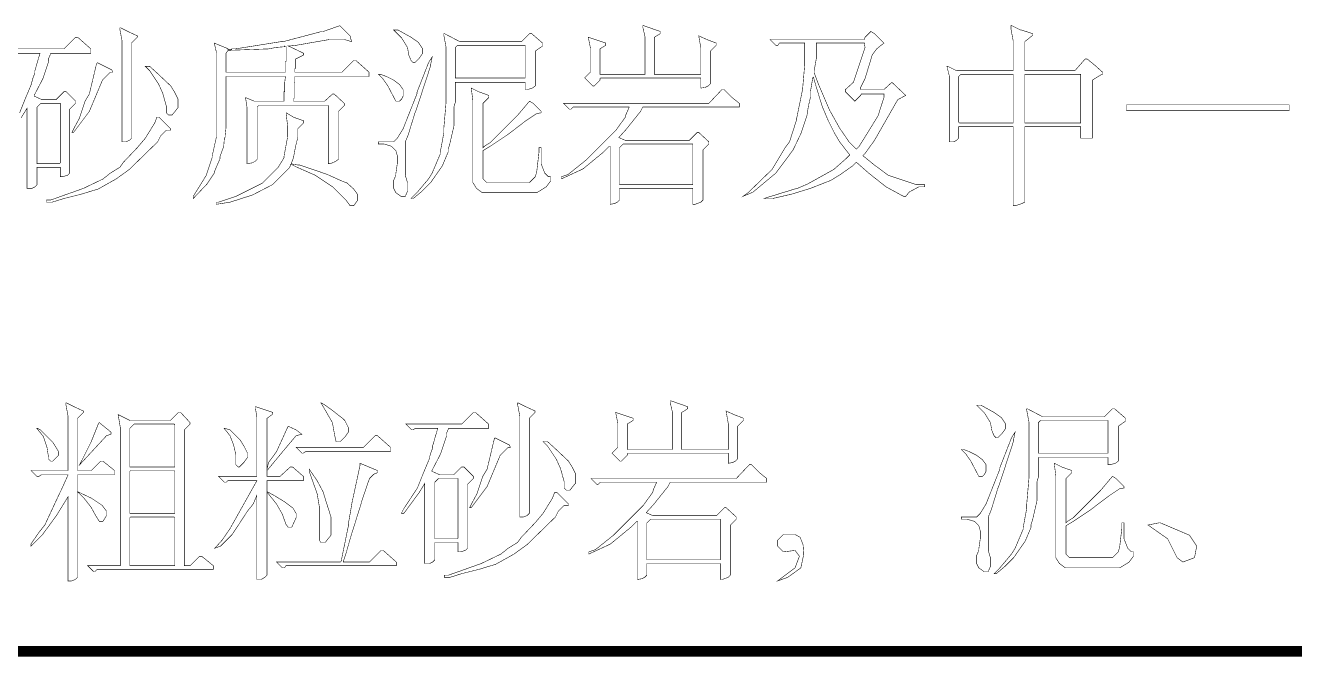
# Model space of a CAD drawing. Extents: x 94 to 452, y -72 to 1042.
# Drawn here: x 272.98 to 296.97, y 557.01 to 568.94 of the extents above; entities that cross this region are included whole.
import ezdxf

# ---------------------------------------------------------------- set-up
doc = ezdxf.new("R2010")
doc.units = 0
doc.header["$MEASUREMENT"] = 0
doc.layers.add('TREE_LAYER', color=7, linetype='Continuous')

msp = doc.modelspace()

# ---------------------------------------------------------------- linework, layer by layer
at = {"layer": 'TREE_LAYER'}
for points, const_width, elevation in [([(274.781534, 568.890784), (274.767809, 568.890784), (274.767809, 568.863333), (274.808985, 568.643725), (274.808985, 566.735882), (274.877613, 566.735882), (274.94624, 566.763333), (274.987417, 566.804509), (274.987417, 568.602548), (275.097221, 568.712352), (275.097221, 568.739803), (274.918789, 568.822156), (274.781534, 568.890784), (274.781534, 568.890784)], 0.01, 30), ([(278.926633, 568.93196), (278.610946, 568.822156), (278.583495, 568.822156), (277.856044, 568.629999), (277.814868, 568.629999), (276.950162, 568.492744), (276.881534, 568.492744), (276.881534, 568.479019), (276.812907, 568.479019), (276.812907, 568.492744), (276.785456, 568.50647), (276.552123, 568.602548), (276.593299, 568.424117), (276.593299, 566.83196), (276.510946, 566.461372), (276.510946, 566.433921), (276.401142, 566.104509), (276.291338, 565.926078), (276.154084, 565.70647), (276.154084, 565.665294), (276.414868, 565.939803), (276.552123, 566.145686), (276.565848, 566.200588), (276.661927, 566.420195), (276.661927, 566.461372), (276.730554, 566.653529), (276.74428, 566.818235), (276.758005, 566.818235), (276.758005, 566.859411), (276.771731, 566.982941), (276.771731, 567.971176), (276.771731, 567.971176), (277.883495, 567.971176), (277.897221, 567.971176), (277.883495, 567.861372), (277.883495, 567.861372), (277.883495, 567.765294), (277.883495, 567.765294), (277.883495, 567.682941), (277.86977, 567.682941), (277.86977, 567.586862), (277.86977, 567.586862), (277.86977, 567.504509), (277.86977, 567.504509), (277.307025, 567.504509), (277.142319, 567.573137), (277.16977, 567.394705), (277.16977, 566.324117), (277.265848, 566.337843), (277.32075, 566.365294), (277.361927, 566.40647), (277.361927, 567.394705), (277.389378, 567.422156), (278.707025, 567.422156), (278.707025, 567.422156), (278.707025, 566.324117), (278.748201, 566.324117), (278.84428, 566.365294), (278.899182, 566.40647), (278.899182, 567.312352), (279.008985, 567.422156), (279.008985, 567.463333), (278.816829, 567.641764), (278.789378, 567.641764), (278.638397, 567.504509), (278.061927, 567.504509), (278.048201, 567.504509), (278.048201, 567.545686), (278.061927, 567.559411), (278.061927, 567.65549), (278.061927, 567.65549), (278.061927, 567.751568), (278.061927, 567.751568), (278.061927, 567.847646), (278.075652, 567.861372), (278.075652, 567.971176), (278.075652, 567.971176), (279.475652, 567.971176), (279.475652, 568.053529), (279.228593, 568.273137), (279.187417, 568.273137), (278.967809, 568.053529), (278.089378, 568.053529), (278.075652, 568.053529), (278.075652, 568.122156), (278.089378, 568.122156), (278.089378, 568.300588), (278.226633, 568.369215), (278.240358, 568.382941), (278.240358, 568.410392), (277.952123, 568.547646), (277.979574, 568.547646), (278.103103, 568.561372), (278.734476, 568.671176), (279.008985, 568.671176), (279.14624, 568.629999), (279.118789, 568.739803), (278.926633, 568.93196), (278.926633, 568.93196)], 0.01, 30), ([(280.024672, 568.849607), (279.942319, 568.849607), (280.093299, 568.698627), (280.203103, 568.520195), (280.230554, 568.369215), (280.271731, 568.273137), (280.312907, 568.23196), (280.340358, 568.23196), (280.422711, 568.314313), (280.491338, 568.410392), (280.491338, 568.492744), (280.408985, 568.616274), (280.271731, 568.712352), (280.024672, 568.849607), (280.024672, 568.849607)], 0.01, 30), ([(280.903103, 568.78098), (280.889378, 568.78098), (280.889378, 568.753529), (280.930554, 568.533921), (280.930554, 567.463333), (280.889378, 566.982941), (280.889378, 566.900588), (280.82075, 566.529999), (280.82075, 566.502548), (280.66977, 566.145686), (280.601142, 566.035882), (280.381534, 565.775097), (280.271731, 565.665294), (280.312907, 565.665294), (280.477613, 565.802548), (280.642319, 565.967254), (280.861927, 566.282941), (280.971731, 566.543725), (280.971731, 566.598627), (280.999182, 566.68098), (281.040358, 566.859411), (281.081534, 567.037843), (281.081534, 567.394705), (281.108985, 567.490784), (281.108985, 567.861372), (281.122711, 567.861372), (282.426633, 567.861372), (282.426633, 567.861372), (282.426633, 567.724117), (282.467809, 567.724117), (282.563887, 567.751568), (282.618789, 567.792744), (282.618789, 568.451568), (282.756044, 568.547646), (282.756044, 568.561372), (282.756044, 568.602548), (282.550162, 568.78098), (282.508985, 568.78098), (282.358005, 568.629999), (281.191338, 568.629999), (280.903103, 568.78098), (280.903103, 568.78098)], 0.01, 30), ([(284.663887, 568.93196), (284.650162, 568.93196), (284.650162, 568.904509), (284.691338, 568.726078), (284.691338, 568.012352), (284.677613, 568.012352), (283.854084, 568.012352), (283.840358, 568.012352), (283.840358, 568.492744), (283.950162, 568.561372), (283.950162, 568.561372), (283.950162, 568.602548), (283.62075, 568.712352), (283.661927, 568.50647), (283.661927, 568.053529), (283.552123, 567.943725), (283.703103, 567.792744), (283.730554, 567.792744), (283.840358, 567.902548), (283.840358, 567.929999), (283.854084, 567.943725), (285.748201, 567.943725), (285.748201, 567.929999), (285.748201, 567.751568), (285.830554, 567.765294), (285.885456, 567.792744), (285.926633, 567.833921), (285.926633, 568.451568), (286.036436, 568.561372), (286.036436, 568.602548), (285.858005, 568.671176), (285.707025, 568.739803), (285.748201, 568.50647), (285.748201, 568.012352), (285.748201, 568.012352), (284.86977, 568.012352), (284.86977, 568.012352), (284.86977, 568.712352), (284.979574, 568.78098), (284.979574, 568.78098), (284.979574, 568.822156), (284.663887, 568.93196), (284.663887, 568.93196)], 0.01, 30), ([(288.959966, 568.822156), (288.850162, 568.712352), (288.836436, 568.671176), (287.052123, 568.671176), (287.161927, 568.561372), (287.203103, 568.561372), (287.230554, 568.602548), (287.710946, 568.602548), (287.710946, 568.588823), (287.710946, 568.204509), (287.66977, 567.724117), (287.559966, 567.188823), (287.559966, 567.161372), (287.422711, 566.735882), (287.340358, 566.626078), (287.093299, 566.214313), (286.640358, 565.775097), (286.54428, 565.70647), (286.708985, 565.775097), (286.736436, 565.788823), (287.148201, 566.13196), (287.175652, 566.159411), (287.491338, 566.584901), (287.642319, 566.900588), (287.752123, 567.229999), (287.779574, 567.408431), (287.82075, 567.586862), (287.82075, 567.696666), (287.861927, 567.943725), (287.875652, 567.95745), (287.930554, 567.765294), (288.040358, 567.408431), (288.150162, 567.147646), (288.273691, 566.900588), (288.36977, 566.735882), (288.561927, 566.488823), (288.493299, 566.420195), (288.259966, 566.214313), (287.765848, 565.939803), (287.573691, 565.85745), (287.518789, 565.843725), (286.983495, 565.679019), (286.942319, 565.665294), (287.107025, 565.665294), (287.463887, 565.747646), (287.82075, 565.85745), (288.205064, 566.008431), (288.383495, 566.118235), (288.616829, 566.282941), (288.685456, 566.351568), (288.918789, 566.145686), (289.248201, 565.884901), (289.577613, 565.70647), (289.618789, 565.70647), (289.687417, 565.788823), (289.865848, 565.884901), (289.975652, 565.884901), (289.975652, 565.926078), (289.824672, 565.926078), (289.289378, 566.104509), (289.028593, 566.296666), (288.808985, 566.475097), (288.850162, 566.516274), (289.028593, 566.763333), (289.467809, 567.53196), (289.618789, 567.614313), (289.358005, 567.861372), (289.207025, 567.724117), (288.781534, 567.724117), (288.767809, 567.724117), (288.767809, 567.765294), (288.850162, 567.929999), (288.987417, 568.382941), (289.06977, 568.492744), (289.207025, 568.602548), (289.028593, 568.78098), (288.959966, 568.822156), (288.959966, 568.822156)], 0.01, 30), ([(291.622711, 568.93196), (291.608985, 568.93196), (291.608985, 568.863333), (291.650162, 568.643725), (291.650162, 568.094705), (291.650162, 568.08098), (290.579574, 568.08098), (290.414868, 568.163333), (290.401142, 568.163333), (290.401142, 568.149607), (290.442319, 567.984901), (290.442319, 566.735882), (290.524672, 566.735882), (290.579574, 566.763333), (290.62075, 566.804509), (290.62075, 567.024117), (290.634476, 567.024117), (291.650162, 567.024117), (291.650162, 567.024117), (291.650162, 565.528039), (291.691338, 565.528039), (291.814868, 565.569215), (291.86977, 565.596666), (291.86977, 567.024117), (291.86977, 567.024117), (292.926633, 567.024117), (292.926633, 567.024117), (292.926633, 566.804509), (293.14624, 566.804509), (293.14624, 567.902548), (293.324672, 568.012352), (293.338397, 568.012352), (293.338397, 568.053529), (293.201142, 568.177058), (293.050162, 568.300588), (293.008985, 568.300588), (292.816829, 568.08098), (291.86977, 568.08098), (291.86977, 568.094705), (291.86977, 568.629999), (292.007025, 568.739803), (292.02075, 568.739803), (292.02075, 568.78098), (291.801142, 568.849607), (291.787417, 568.849607), (291.622711, 568.93196), (291.622711, 568.93196)], 0.01, 30), ([(273.971731, 568.712352), (273.930554, 568.712352), (273.710946, 568.492744), (272.654084, 568.492744)], 0.01, 30), ([(272.901142, 567.188823), (273.010946, 567.367254), (273.010946, 567.367254), (273.010946, 565.85745), (273.107025, 565.85745), (273.161927, 565.884901), (273.203103, 565.926078), (273.203103, 566.25549), (273.203103, 566.25549), (273.628593, 566.25549), (273.642319, 566.25549), (273.642319, 566.077058), (273.683495, 566.077058), (273.779574, 566.104509), (273.82075, 566.145686), (273.82075, 567.353529), (273.930554, 567.463333), (273.930554, 567.504509), (273.752123, 567.682941), (273.710946, 567.682941), (273.559966, 567.53196), (273.299182, 567.53196), (273.148201, 567.600588), (273.148201, 567.614313), (273.312907, 567.929999), (273.422711, 568.259411), (273.422711, 568.314313), (273.463887, 568.410392), (274.218789, 568.410392), (274.218789, 568.492744), (273.971731, 568.712352), (273.971731, 568.712352)], 0.01, 30), ([(277.883495, 568.533921), (277.883495, 568.547646), (277.910946, 568.533921), (277.910946, 568.259411), (277.897221, 568.259411), (277.897221, 568.163333), (277.897221, 568.149607), (277.897221, 568.053529), (277.883495, 568.053529), (276.771731, 568.053529), (276.771731, 568.053529), (276.771731, 568.410392), (276.812907, 568.465294), (277.581534, 568.492744), (277.718789, 568.520195), (277.883495, 568.533921), (277.883495, 568.533921)], 0.01, 30), ([(281.150162, 568.561372), (281.150162, 568.561372), (282.426633, 568.561372), (282.426633, 568.561372), (282.426633, 567.943725), (282.426633, 567.943725), (281.122711, 567.943725), (281.108985, 567.943725), (281.108985, 568.520195), (281.150162, 568.561372), (281.150162, 568.561372)], 0.01, 30), ([(287.930554, 568.588823), (287.930554, 568.602548), (288.836436, 568.602548), (288.850162, 568.520195), (288.630554, 567.861372), (288.479574, 567.724117), (288.479574, 567.682941), (288.658005, 567.504509), (288.767809, 567.614313), (288.781534, 567.641764), (289.207025, 567.641764), (289.207025, 567.641764), (289.207025, 567.573137), (289.097221, 567.229999), (288.877613, 566.873137), (288.740358, 566.653529), (288.685456, 566.598627), (288.548201, 566.735882), (288.36977, 566.996666), (288.177613, 567.339803), (287.971731, 567.820195), (287.889378, 568.039803), (287.889378, 568.08098), (287.930554, 568.314313), (287.930554, 568.588823), (287.930554, 568.588823)], 0.01, 30), ([(272.832515, 568.410392), (273.258005, 568.410392), (273.258005, 568.410392), (273.161927, 568.08098), (273.161927, 568.039803), (273.12075, 567.929999), (273.093299, 567.820195), (272.983495, 567.559411), (272.873691, 567.284901)], 0.01, 30), ([(280.66977, 568.341764), (280.601142, 568.23196), (280.381534, 567.669215), (280.381534, 567.641764), (280.12075, 566.982941), (280.010946, 566.804509), (279.942319, 566.735882), (279.654084, 566.735882), (279.654084, 566.694705), (279.763887, 566.694705), (279.901142, 566.653529), (279.983495, 566.571176), (280.010946, 566.475097), (280.010946, 566.324117), (279.983495, 566.13196), (279.983495, 566.104509), (279.942319, 566.008431), (279.942319, 565.85745), (279.983495, 565.775097), (280.079574, 565.70647), (280.161927, 565.70647), (280.203103, 565.802548), (280.203103, 565.967254), (280.161927, 566.104509), (280.161927, 566.735882), (280.203103, 566.83196), (280.24428, 566.95549), (280.340358, 567.271176), (280.367809, 567.339803), (280.642319, 568.177058), (280.642319, 568.204509), (280.66977, 568.341764), (280.66977, 568.341764)], 0.01, 30), ([(274.342319, 568.23196), (274.328593, 568.218235), (274.191338, 567.641764), (274.108985, 567.504509), (273.999182, 567.175097), (273.903103, 566.996666), (273.861927, 566.914313), (273.889378, 566.914313), (273.903103, 566.928039), (274.191338, 567.312352), (274.438397, 567.902548), (274.589378, 568.053529), (274.630554, 568.053529), (274.616829, 568.094705), (274.342319, 568.23196), (274.342319, 568.23196)], 0.01, 30), ([(275.330554, 568.163333), (275.248201, 568.163333), (275.330554, 568.08098), (275.49526, 567.833921), (275.508985, 567.80647), (275.577613, 567.65549), (275.64624, 567.408431), (275.64624, 567.284901), (275.687417, 567.243725), (275.756044, 567.243725), (275.865848, 567.38098), (275.865848, 567.545686), (275.797221, 567.682941), (275.728593, 567.792744), (275.481534, 568.026078), (275.330554, 568.163333), (275.330554, 568.163333)], 0.01, 30), ([(279.69526, 568.012352), (279.654084, 568.012352), (279.736436, 567.929999), (279.832515, 567.792744), (279.983495, 567.504509), (280.052123, 567.504509), (280.093299, 567.545686), (280.12075, 567.600588), (280.12075, 567.724117), (280.052123, 567.820195), (279.942319, 567.902548), (279.805064, 567.971176), (279.69526, 568.012352), (279.69526, 568.012352)], 0.01, 30), ([(290.661927, 568.012352), (290.661927, 568.012352), (291.650162, 568.012352), (291.650162, 568.012352), (291.650162, 567.10647), (291.650162, 567.092744), (290.634476, 567.092744), (290.62075, 567.10647), (290.62075, 567.971176), (290.661927, 568.012352), (290.661927, 568.012352)], 0.01, 30), ([(291.86977, 568.012352), (291.86977, 568.012352), (292.926633, 568.012352), (292.926633, 568.012352), (292.926633, 567.10647), (292.926633, 567.092744), (291.86977, 567.092744), (291.86977, 567.10647), (291.86977, 568.012352), (291.86977, 568.012352)], 0.01, 30), ([(281.410946, 567.751568), (281.410946, 567.751568), (281.410946, 567.737843), (281.438397, 567.518235), (281.438397, 565.967254), (281.507025, 565.85745), (281.616829, 565.775097), (282.64624, 565.775097), (282.714868, 565.816274), (282.824672, 565.884901), (282.907025, 565.994705), (282.907025, 566.077058), (282.865848, 566.077058), (282.797221, 566.145686), (282.728593, 566.324117), (282.728593, 566.626078), (282.687417, 566.626078), (282.687417, 566.529999), (282.64624, 566.173137), (282.618789, 566.077058), (282.508985, 565.967254), (281.699182, 565.967254), (281.630554, 566.035882), (281.630554, 566.571176), (281.767809, 566.653529), (282.097221, 566.873137), (282.440358, 567.133921), (282.64624, 567.271176), (282.728593, 567.284901), (282.728593, 567.312352), (282.577613, 567.463333), (282.508985, 567.504509), (282.289378, 567.243725), (281.767809, 566.722156), (281.658005, 566.653529), (281.630554, 566.626078), (281.630554, 566.639803), (281.630554, 567.463333), (281.740358, 567.573137), (281.740358, 567.614313), (281.548201, 567.682941), (281.410946, 567.751568), (281.410946, 567.751568)], 0.01, 30), ([(286.187417, 567.724117), (286.14624, 567.724117), (285.899182, 567.463333), (283.154084, 567.463333), (283.263887, 567.353529), (283.291338, 567.353529), (283.332515, 567.394705), (284.389378, 567.394705), (284.389378, 567.38098), (284.334476, 567.25745), (284.32075, 567.202548), (284.142319, 566.95549), (283.579574, 566.392744), (283.236436, 566.118235), (283.112907, 566.077058), (283.112907, 566.035882), (283.46977, 566.200588), (283.524672, 566.228039), (283.908985, 566.543725), (284.018789, 566.653529), (284.032515, 566.653529), (284.032515, 565.55549), (284.114868, 565.569215), (284.16977, 565.596666), (284.210946, 565.637843), (284.210946, 565.843725), (284.210946, 565.85745), (285.597221, 565.85745), (285.597221, 565.843725), (285.597221, 565.55549), (285.638397, 565.55549), (285.748201, 565.596666), (285.789378, 565.637843), (285.789378, 566.584901), (285.899182, 566.694705), (285.899182, 566.735882), (285.707025, 566.914313), (285.679574, 566.914313), (285.528593, 566.763333), (284.32075, 566.763333), (284.197221, 566.818235), (284.334476, 566.969215), (284.608985, 567.312352), (284.650162, 567.394705), (286.475652, 567.394705), (286.475652, 567.463333), (286.338397, 567.573137), (286.187417, 567.724117), (286.187417, 567.724117)], 0.01, 30), ([(273.271731, 567.463333), (273.271731, 567.463333), (273.628593, 567.463333), (273.642319, 567.463333), (273.642319, 566.337843), (273.628593, 566.324117), (273.203103, 566.324117), (273.203103, 566.337843), (273.203103, 567.394705), (273.271731, 567.463333), (273.271731, 567.463333)], 0.01, 30), ([(277.910946, 567.284901), (277.910946, 567.284901), (277.910946, 567.25745), (277.938397, 567.037843), (277.938397, 566.83196), (277.86977, 566.461372), (277.86977, 566.433921), (277.759966, 566.25549), (277.458005, 565.953529), (276.963887, 565.70647), (276.634476, 565.596666), (276.593299, 565.596666), (276.593299, 565.55549), (276.854084, 565.596666), (277.279574, 565.733921), (277.650162, 565.926078), (277.979574, 566.25549), (277.993299, 566.310392), (278.007025, 566.310392), (278.116829, 566.25549), (278.459966, 566.104509), (278.789378, 565.884901), (279.050162, 565.624117), (279.118789, 565.528039), (279.187417, 565.528039), (279.256044, 565.624117), (279.256044, 565.747646), (279.187417, 565.843725), (279.050162, 565.967254), (278.99526, 565.98098), (278.72075, 566.104509), (278.693299, 566.118235), (278.171731, 566.296666), (278.14428, 566.296666), (278.048201, 566.310392), (278.007025, 566.324117), (278.048201, 566.433921), (278.089378, 566.653529), (278.130554, 566.818235), (278.130554, 566.982941), (278.240358, 567.092744), (278.240358, 567.133921), (278.048201, 567.202548), (277.910946, 567.284901), (277.910946, 567.284901)], 0.01, 30), ([(296.865848, 567.435882), (293.791338, 567.435882), (293.791338, 567.408431), (293.791338, 567.326078), (296.371731, 567.326078), (296.865848, 567.326078), (296.865848, 567.38098), (296.865848, 567.435882)], 0.01, 30), ([(275.508985, 567.202548), (275.467809, 567.202548), (275.426633, 567.092744), (275.248201, 566.804509), (275.097221, 566.626078), (274.836436, 566.351568), (274.767809, 566.25549), (274.589378, 566.145686), (274.452123, 566.035882), (274.081534, 565.85745), (273.463887, 565.637843), (273.381534, 565.637843), (273.381534, 565.596666), (273.491338, 565.596666), (273.710946, 565.665294), (274.040358, 565.747646), (274.356044, 565.843725), (274.699182, 566.035882), (274.94624, 566.214313), (275.481534, 566.735882), (275.536436, 566.845686), (275.64624, 566.95549), (275.728593, 566.95549), (275.728593, 566.982941), (275.508985, 567.202548), (275.508985, 567.202548)], 0.01, 30), ([(284.279574, 566.694705), (284.279574, 566.694705), (285.597221, 566.694705), (285.597221, 566.694705), (285.597221, 565.926078), (285.597221, 565.926078), (284.210946, 565.926078), (284.210946, 565.926078), (284.210946, 566.626078), (284.279574, 566.694705), (284.279574, 566.694705)], 0.01, 30), ([(273.761222, 561.800476), (273.747497, 561.800476), (273.747497, 561.773025), (273.788673, 561.553417), (273.788673, 560.524006), (273.788673, 560.524006), (273.088673, 560.524006), (273.198477, 560.414202), (273.239654, 560.414202), (273.28083, 560.441653), (273.788673, 560.441653), (273.788673, 560.441653), (273.665144, 560.167143), (273.637693, 560.112241), (273.349458, 559.494594), (273.239654, 559.357339), (273.088673, 559.137731), (273.088673, 559.096555), (273.28083, 559.288712), (273.308281, 559.316162), (273.569065, 559.673025), (273.788673, 560.029888), (273.788673, 560.029888), (273.788673, 558.437731), (273.857301, 558.437731), (273.925928, 558.465182), (273.967105, 558.506359), (273.967105, 560.112241), (273.98083, 560.112241), (274.090634, 560.002437), (274.227889, 559.824006), (274.310242, 559.673025), (274.378869, 559.563221), (274.447497, 559.563221), (274.516124, 559.673025), (274.516124, 559.755378), (274.433771, 559.865182), (274.227889, 560.002437), (273.967105, 560.125966), (273.967105, 560.441653), (273.98083, 560.441653), (274.667105, 560.441653), (274.667105, 560.524006), (274.447497, 560.702437), (274.40632, 560.702437), (274.227889, 560.524006), (273.98083, 560.524006), (273.967105, 560.524006), (273.967105, 561.512241), (274.076909, 561.622045), (274.076909, 561.649496), (273.898477, 561.731849), (273.761222, 561.800476), (273.761222, 561.800476)], 0.01, 30), ([(278.578869, 561.800476), (278.565144, 561.800476), (278.578869, 561.786751), (278.784752, 561.429888), (278.825928, 561.196555), (278.853379, 561.073025), (278.867105, 561.073025), (278.935732, 561.073025), (279.018085, 561.155378), (279.086713, 561.251457), (279.086713, 561.33381), (279.018085, 561.471064), (278.990634, 561.498515), (278.798477, 561.649496), (278.647497, 561.7593), (278.578869, 561.800476), (278.578869, 561.800476)], 0.01, 30), ([(282.298477, 561.800476), (282.284752, 561.800476), (282.284752, 561.773025), (282.325928, 561.553417), (282.325928, 559.645574), (282.394556, 559.645574), (282.463183, 559.673025), (282.50436, 559.714202), (282.50436, 561.512241), (282.614163, 561.622045), (282.614163, 561.649496), (282.435732, 561.731849), (282.298477, 561.800476), (282.298477, 561.800476)], 0.01, 30), ([(285.18083, 561.841653), (285.167105, 561.841653), (285.167105, 561.814202), (285.208281, 561.63577), (285.208281, 560.922045), (285.194556, 560.922045), (284.371026, 560.922045), (284.357301, 560.922045), (284.357301, 561.402437), (284.467105, 561.471064), (284.467105, 561.471064), (284.467105, 561.512241), (284.137693, 561.622045), (284.178869, 561.416162), (284.178869, 560.963221), (284.069065, 560.853417), (284.220046, 560.702437), (284.247497, 560.702437), (284.357301, 560.812241), (284.357301, 560.839692), (284.371026, 560.853417), (286.265144, 560.853417), (286.265144, 560.839692), (286.265144, 560.661261), (286.347497, 560.674986), (286.402399, 560.702437), (286.443575, 560.743613), (286.443575, 561.361261), (286.553379, 561.471064), (286.553379, 561.512241), (286.374948, 561.580868), (286.223967, 561.649496), (286.265144, 561.416162), (286.265144, 560.922045), (286.265144, 560.922045), (285.386713, 560.922045), (285.386713, 560.922045), (285.386713, 561.622045), (285.496516, 561.690672), (285.496516, 561.690672), (285.496516, 561.731849), (285.18083, 561.841653), (285.18083, 561.841653)], 0.01, 30), ([(275.916124, 561.622045), (275.874948, 561.622045), (275.723967, 561.471064), (274.95534, 561.471064), (274.735732, 561.580868), (274.776909, 561.33381), (274.776909, 558.725966), (274.776909, 558.725966), (274.159262, 558.725966), (274.269065, 558.616162), (274.296516, 558.616162), (274.337693, 558.657339), (276.533771, 558.657339), (276.533771, 558.725966), (276.314163, 558.904398), (276.272987, 558.904398), (276.094556, 558.725966), (275.984752, 558.725966), (275.984752, 558.725966), (275.984752, 561.292633), (276.094556, 561.402437), (276.094556, 561.429888), (275.916124, 561.622045), (275.916124, 561.622045)], 0.01, 30), ([(277.32985, 561.731849), (277.32985, 561.731849), (277.32985, 561.704398), (277.357301, 561.525966), (277.357301, 560.414202), (277.357301, 560.414202), (276.62985, 560.414202), (276.739654, 560.304398), (276.78083, 560.304398), (276.808281, 560.331849), (277.357301, 560.331849), (277.357301, 560.331849), (276.849458, 559.425966), (276.698477, 559.206359), (276.561222, 559.055378), (276.671026, 559.096555), (276.890634, 559.316162), (277.178869, 559.755378), (277.288673, 559.892633), (277.357301, 560.057339), (277.357301, 560.057339), (277.357301, 558.465182), (277.439654, 558.465182), (277.508281, 558.506359), (277.549458, 558.547535), (277.549458, 560.112241), (277.549458, 560.112241), (277.563183, 560.098515), (277.727889, 559.892633), (277.837693, 559.700476), (277.90632, 559.508319), (277.947497, 559.453417), (278.016124, 559.453417), (278.098477, 559.631849), (278.098477, 559.714202), (278.057301, 559.782829), (278.043575, 559.81028), (277.878869, 559.93381), (277.700438, 560.043613), (277.549458, 560.125966), (277.549458, 560.331849), (277.549458, 560.331849), (278.235732, 560.331849), (278.235732, 560.414202), (278.02985, 560.592633), (277.988673, 560.592633), (277.796516, 560.414202), (277.549458, 560.414202), (277.549458, 560.414202), (277.549458, 560.524006), (277.878869, 560.922045), (278.098477, 561.182829), (278.208281, 561.21028), (278.098477, 561.292633), (277.947497, 561.361261), (277.727889, 560.880868), (277.576909, 560.674986), (277.549458, 560.551457), (277.549458, 560.551457), (277.549458, 561.512241), (277.645536, 561.580868), (277.659262, 561.622045), (277.32985, 561.731849), (277.32985, 561.731849)], 0.01, 30), ([(281.488673, 561.622045), (281.447497, 561.622045), (281.227889, 561.402437), (280.171026, 561.402437), (280.28083, 561.292633), (280.308281, 561.292633), (280.349458, 561.320084), (280.774948, 561.320084), (280.774948, 561.320084), (280.678869, 560.990672), (280.678869, 560.949496), (280.637693, 560.839692), (280.610242, 560.729888), (280.500438, 560.469104), (280.390634, 560.194594), (280.12985, 559.796555), (280.088673, 559.714202), (280.088673, 559.714202), (280.12985, 559.714202), (280.143575, 559.727927), (280.418085, 560.098515), (280.527889, 560.276947), (280.527889, 560.276947), (280.527889, 558.767143), (280.623967, 558.767143), (280.678869, 558.794594), (280.720046, 558.83577), (280.720046, 559.165182), (280.720046, 559.165182), (281.145536, 559.165182), (281.159262, 559.165182), (281.159262, 558.986751), (281.200438, 558.986751), (281.296516, 559.014202), (281.337693, 559.055378), (281.337693, 560.263221), (281.447497, 560.373025), (281.447497, 560.414202), (281.269065, 560.592633), (281.227889, 560.592633), (281.076909, 560.441653), (280.816124, 560.441653), (280.665144, 560.51028), (280.665144, 560.524006), (280.82985, 560.839692), (280.939654, 561.169104), (280.939654, 561.224006), (280.98083, 561.320084), (281.735732, 561.320084), (281.735732, 561.402437), (281.488673, 561.622045), (281.488673, 561.622045)], 0.01, 30), ([(291.041614, 561.7593), (290.959262, 561.7593), (291.110242, 561.608319), (291.220046, 561.429888), (291.247497, 561.278908), (291.288673, 561.182829), (291.32985, 561.141653), (291.357301, 561.141653), (291.439654, 561.224006), (291.508281, 561.320084), (291.508281, 561.402437), (291.425928, 561.525966), (291.288673, 561.622045), (291.041614, 561.7593), (291.041614, 561.7593)], 0.01, 30), ([(291.920046, 561.690672), (291.90632, 561.690672), (291.90632, 561.663221), (291.947497, 561.443613), (291.947497, 560.373025), (291.90632, 559.892633), (291.90632, 559.81028), (291.837693, 559.439692), (291.837693, 559.412241), (291.686713, 559.055378), (291.618085, 558.945574), (291.398477, 558.68479), (291.288673, 558.574986), (291.32985, 558.574986), (291.494556, 558.712241), (291.659262, 558.876947), (291.878869, 559.192633), (291.988673, 559.453417), (291.988673, 559.508319), (292.016124, 559.590672), (292.057301, 559.769104), (292.098477, 559.947535), (292.098477, 560.304398), (292.125928, 560.400476), (292.125928, 560.771064), (292.139654, 560.771064), (293.443575, 560.771064), (293.443575, 560.771064), (293.443575, 560.63381), (293.484752, 560.63381), (293.58083, 560.661261), (293.635732, 560.702437), (293.635732, 561.361261), (293.772987, 561.457339), (293.772987, 561.471064), (293.772987, 561.512241), (293.567105, 561.690672), (293.525928, 561.690672), (293.374948, 561.539692), (292.208281, 561.539692), (291.920046, 561.690672), (291.920046, 561.690672)], 0.01, 30), ([(273.212203, 561.320084), (273.198477, 561.320084), (273.322007, 561.169104), (273.390634, 560.963221), (273.418085, 560.78479), (273.418085, 560.743613), (273.459262, 560.702437), (273.500438, 560.702437), (273.610242, 560.812241), (273.610242, 560.880868), (273.500438, 561.0593), (273.267105, 561.292633), (273.212203, 561.320084), (273.212203, 561.320084)], 0.01, 30), ([(274.378869, 561.429888), (274.365144, 561.416162), (274.227889, 561.073025), (274.008281, 560.63381), (274.516124, 561.182829), (274.598477, 561.21028), (274.598477, 561.251457), (274.378869, 561.429888), (274.378869, 561.429888)], 0.01, 30), ([(275.023967, 561.388712), (275.037693, 561.402437), (275.792595, 561.402437), (275.80632, 561.388712), (275.80632, 560.592633), (275.792595, 560.592633), (274.969065, 560.592633), (274.95534, 560.592633), (274.95534, 561.320084), (275.023967, 561.388712), (275.023967, 561.388712)], 0.01, 30), ([(276.753379, 561.320084), (276.739654, 561.320084), (276.849458, 561.182829), (276.918085, 561.004398), (276.959262, 560.825966), (276.959262, 560.63381), (277.000438, 560.592633), (277.027889, 560.592633), (277.110242, 560.674986), (277.178869, 560.771064), (277.178869, 560.853417), (277.110242, 560.990672), (277.041614, 561.100476), (276.849458, 561.292633), (276.753379, 561.320084), (276.753379, 561.320084)], 0.01, 30), ([(292.167105, 561.471064), (292.167105, 561.471064), (293.443575, 561.471064), (293.443575, 561.471064), (293.443575, 560.853417), (293.443575, 560.853417), (292.139654, 560.853417), (292.125928, 560.853417), (292.125928, 561.429888), (292.167105, 561.471064), (292.167105, 561.471064)], 0.01, 30), ([(279.635732, 561.182829), (279.594556, 561.182829), (279.374948, 560.963221), (278.098477, 560.963221), (278.208281, 560.853417), (278.235732, 560.853417), (278.276909, 560.880868), (279.882791, 560.880868), (279.882791, 560.963221), (279.635732, 561.182829), (279.635732, 561.182829)], 0.01, 30), ([(281.859262, 561.141653), (281.845536, 561.127927), (281.708281, 560.551457), (281.625928, 560.414202), (281.516124, 560.08479), (281.420046, 559.906359), (281.378869, 559.824006), (281.40632, 559.824006), (281.420046, 559.837731), (281.708281, 560.222045), (281.95534, 560.812241), (282.10632, 560.963221), (282.147497, 560.963221), (282.133771, 561.004398), (281.859262, 561.141653), (281.859262, 561.141653)], 0.01, 30), ([(282.847497, 561.073025), (282.765144, 561.073025), (282.847497, 560.990672), (283.012203, 560.743613), (283.025928, 560.716162), (283.094556, 560.565182), (283.163183, 560.318123), (283.163183, 560.194594), (283.20436, 560.153417), (283.272987, 560.153417), (283.382791, 560.290672), (283.382791, 560.455378), (283.314163, 560.592633), (283.245536, 560.702437), (282.998477, 560.93577), (282.847497, 561.073025), (282.847497, 561.073025)], 0.01, 30), ([(291.686713, 561.251457), (291.618085, 561.141653), (291.398477, 560.578908), (291.398477, 560.551457), (291.137693, 559.892633), (291.027889, 559.714202), (290.959262, 559.645574), (290.671026, 559.645574), (290.671026, 559.604398), (290.78083, 559.604398), (290.918085, 559.563221), (291.000438, 559.480868), (291.027889, 559.38479), (291.027889, 559.23381), (291.000438, 559.041653), (291.000438, 559.014202), (290.959262, 558.918123), (290.959262, 558.767143), (291.000438, 558.68479), (291.096516, 558.616162), (291.178869, 558.616162), (291.220046, 558.712241), (291.220046, 558.876947), (291.178869, 559.014202), (291.178869, 559.645574), (291.220046, 559.741653), (291.261222, 559.865182), (291.357301, 560.180868), (291.384752, 560.249496), (291.659262, 561.086751), (291.659262, 561.114202), (291.686713, 561.251457), (291.686713, 561.251457)], 0.01, 30), ([(290.712203, 560.922045), (290.671026, 560.922045), (290.753379, 560.839692), (290.849458, 560.702437), (291.000438, 560.414202), (291.069065, 560.414202), (291.110242, 560.455378), (291.137693, 560.51028), (291.137693, 560.63381), (291.069065, 560.729888), (290.959262, 560.812241), (290.822007, 560.880868), (290.712203, 560.922045), (290.712203, 560.922045)], 0.01, 30), ([(279.30632, 560.661261), (279.30632, 560.661261), (279.30632, 560.620084), (279.15534, 559.920084), (279.127889, 559.755378), (279.086713, 559.522045), (279.086713, 559.480868), (278.949458, 558.808319), (278.935732, 558.794594), (277.727889, 558.794594), (277.837693, 558.68479), (277.878869, 558.68479), (277.90632, 558.725966), (279.992595, 558.725966), (279.992595, 558.794594), (279.745536, 559.014202), (279.70436, 559.014202), (279.484752, 558.794594), (278.990634, 558.794594), (278.990634, 558.808319), (279.045536, 558.973025), (279.127889, 559.261261), (279.333771, 559.920084), (279.333771, 559.93381), (279.484752, 560.373025), (279.567105, 560.455378), (279.635732, 560.482829), (279.635732, 560.524006), (279.30632, 560.661261), (279.30632, 560.661261)], 0.01, 30), ([(286.70436, 560.63381), (286.663183, 560.63381), (286.416124, 560.373025), (283.671026, 560.373025), (283.78083, 560.263221), (283.808281, 560.263221), (283.849458, 560.304398), (284.90632, 560.304398), (284.90632, 560.290672), (284.851418, 560.167143), (284.837693, 560.112241), (284.659262, 559.865182), (284.096516, 559.302437), (283.753379, 559.027927), (283.62985, 558.986751), (283.62985, 558.945574), (283.986713, 559.11028), (284.041614, 559.137731), (284.425928, 559.453417), (284.535732, 559.563221), (284.549458, 559.563221), (284.549458, 558.465182), (284.631811, 558.478908), (284.686713, 558.506359), (284.727889, 558.547535), (284.727889, 558.753417), (284.727889, 558.767143), (286.114163, 558.767143), (286.114163, 558.753417), (286.114163, 558.465182), (286.15534, 558.465182), (286.265144, 558.506359), (286.30632, 558.547535), (286.30632, 559.494594), (286.416124, 559.604398), (286.416124, 559.645574), (286.223967, 559.824006), (286.196516, 559.824006), (286.045536, 559.673025), (284.837693, 559.673025), (284.714163, 559.727927), (284.851418, 559.878908), (285.125928, 560.222045), (285.167105, 560.304398), (286.992595, 560.304398), (286.992595, 560.373025), (286.85534, 560.482829), (286.70436, 560.63381), (286.70436, 560.63381)], 0.01, 30), ([(292.427889, 560.661261), (292.427889, 560.661261), (292.427889, 560.647535), (292.45534, 560.427927), (292.45534, 558.876947), (292.523967, 558.767143), (292.633771, 558.68479), (293.663183, 558.68479), (293.731811, 558.725966), (293.841614, 558.794594), (293.923967, 558.904398), (293.923967, 558.986751), (293.882791, 558.986751), (293.814163, 559.055378), (293.745536, 559.23381), (293.745536, 559.53577), (293.70436, 559.53577), (293.70436, 559.439692), (293.663183, 559.082829), (293.635732, 558.986751), (293.525928, 558.876947), (292.716124, 558.876947), (292.647497, 558.945574), (292.647497, 559.480868), (292.784752, 559.563221), (293.114163, 559.782829), (293.457301, 560.043613), (293.663183, 560.180868), (293.745536, 560.194594), (293.745536, 560.222045), (293.594556, 560.373025), (293.525928, 560.414202), (293.30632, 560.153417), (292.784752, 559.631849), (292.674948, 559.563221), (292.647497, 559.53577), (292.647497, 559.549496), (292.647497, 560.373025), (292.757301, 560.482829), (292.757301, 560.524006), (292.565144, 560.592633), (292.427889, 560.661261), (292.427889, 560.661261)], 0.01, 30), ([(274.95534, 560.51028), (274.969065, 560.524006), (275.792595, 560.524006), (275.80632, 560.51028), (275.80632, 559.714202), (275.792595, 559.714202), (274.969065, 559.714202), (274.95534, 559.714202), (274.95534, 560.51028), (274.95534, 560.51028)], 0.01, 30), ([(278.345536, 560.551457), (278.345536, 560.51028), (278.496516, 560.08479), (278.537693, 559.837731), (278.537693, 559.206359), (278.565144, 559.165182), (278.647497, 559.165182), (278.757301, 559.302437), (278.757301, 559.645574), (278.60632, 560.125966), (278.496516, 560.331849), (278.345536, 560.551457), (278.345536, 560.551457)], 0.01, 30), ([(280.788673, 560.373025), (280.788673, 560.373025), (281.145536, 560.373025), (281.159262, 560.373025), (281.159262, 559.247535), (281.145536, 559.23381), (280.720046, 559.23381), (280.720046, 559.247535), (280.720046, 560.304398), (280.788673, 560.373025), (280.788673, 560.373025)], 0.01, 30), ([(283.025928, 560.112241), (282.984752, 560.112241), (282.943575, 560.002437), (282.765144, 559.714202), (282.614163, 559.53577), (282.353379, 559.261261), (282.284752, 559.165182), (282.10632, 559.055378), (281.969065, 558.945574), (281.598477, 558.767143), (280.98083, 558.547535), (280.898477, 558.547535), (280.898477, 558.506359), (281.008281, 558.506359), (281.227889, 558.574986), (281.557301, 558.657339), (281.872987, 558.753417), (282.216124, 558.945574), (282.463183, 559.124006), (282.998477, 559.645574), (283.053379, 559.755378), (283.163183, 559.865182), (283.245536, 559.865182), (283.245536, 559.892633), (283.025928, 560.112241), (283.025928, 560.112241)], 0.01, 30), ([(274.95534, 559.631849), (274.969065, 559.645574), (275.792595, 559.645574), (275.80632, 559.631849), (275.80632, 558.725966), (275.792595, 558.725966), (274.969065, 558.725966), (274.95534, 558.725966), (274.95534, 559.631849), (274.95534, 559.631849)], 0.01, 30), ([(284.796516, 559.604398), (284.796516, 559.604398), (286.114163, 559.604398), (286.114163, 559.604398), (286.114163, 558.83577), (286.114163, 558.83577), (284.727889, 558.83577), (284.727889, 558.83577), (284.727889, 559.53577), (284.796516, 559.604398), (284.796516, 559.604398)], 0.01, 30), ([(294.431811, 559.53577), (294.40436, 559.53577), (294.198477, 559.494594), (294.569065, 559.23381), (294.747497, 558.876947), (294.857301, 558.794594), (295.076909, 558.876947), (295.118085, 559.096555), (294.98083, 559.302437), (294.431811, 559.53577), (294.431811, 559.53577)], 0.01, 30), ([(287.527889, 559.316162), (287.308281, 559.316162), (287.198477, 559.206359), (287.198477, 559.096555), (287.308281, 558.986751), (287.527889, 559.014202), (287.610242, 558.904398), (287.527889, 558.68479), (287.198477, 558.437731), (287.390634, 558.506359), (287.637693, 558.68479), (287.692595, 558.945574), (287.678869, 559.124006), (287.623967, 559.261261), (287.527889, 559.316162), (287.527889, 559.316162)], 0.01, 30), ([(221.22612, 557.107476), (399.22612, 557.107476)], 0.2, 178)]:
    msp.add_lwpolyline(points, dxfattribs=dict(at, const_width=const_width, elevation=elevation))

doc.saveas('drawing.dxf')
